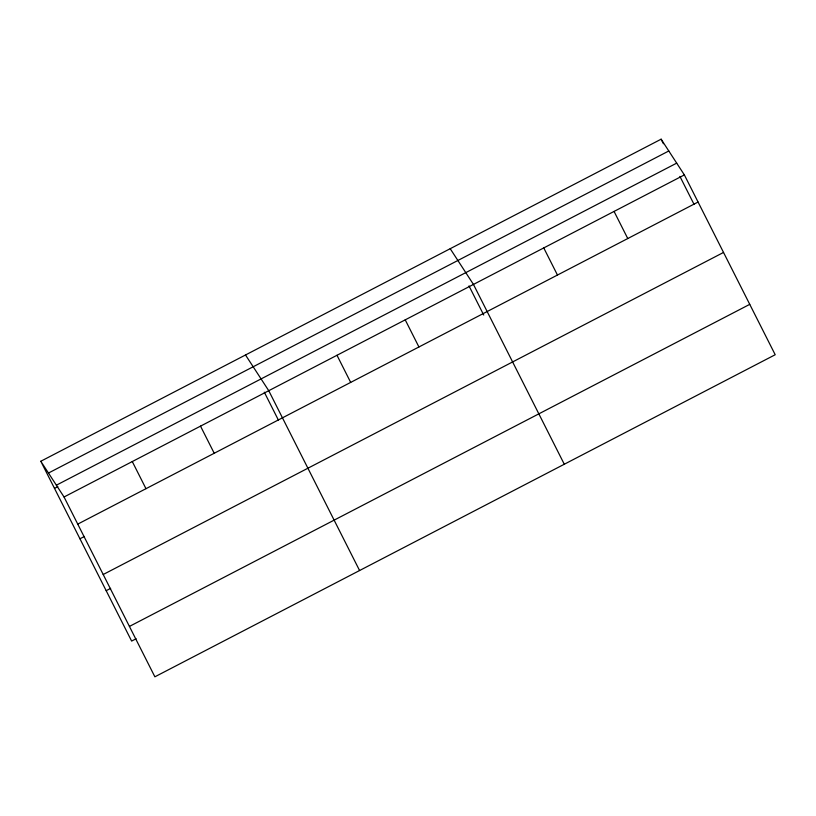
<?xml version="1.0" encoding="UTF-8"?>
<svg xmlns="http://www.w3.org/2000/svg" width="816" height="816" viewBox="0 0 816 816"><rect width="100%" height="100%" fill="white"/><g stroke="black" fill="none" stroke-linecap="round" stroke-linejoin="round"><path stroke-width="1.22" d="M40.8 461.264L661.123 139.189L684.369 174.92L775.2 354.736L154.877 676.811L64.046 496.985L40.8 461.264L131.631 641.08L136.109 638.755M48.47 473.045L668.794 150.98M56.375 485.194L676.699 163.129M54.499 488.386L57.854 486.642M64.046 496.985L684.369 174.92M77.744 524.117L698.068 202.042M79.958 538.774L84.436 536.459M103.204 574.505L723.527 252.44M106.182 590.692L110.66 588.367M129.428 626.423L749.751 304.348M450.208 248.696L473.453 284.417L564.295 464.243M245.504 354.98L268.75 390.701L359.581 570.527M661.123 139.189L663.408 143.718M679.912 176.399L694.059 204.388M614.06 211.415L627.769 238.547M543.762 247.921L557.461 275.053M469.006 285.906L483.715 315.017M405.226 319.852L418.924 346.973M336.988 355.276L350.686 382.408M264.302 392.18L278.44 420.179M200.512 426.136L214.22 453.257M132.284 461.56L145.982 488.692"/></g></svg>
